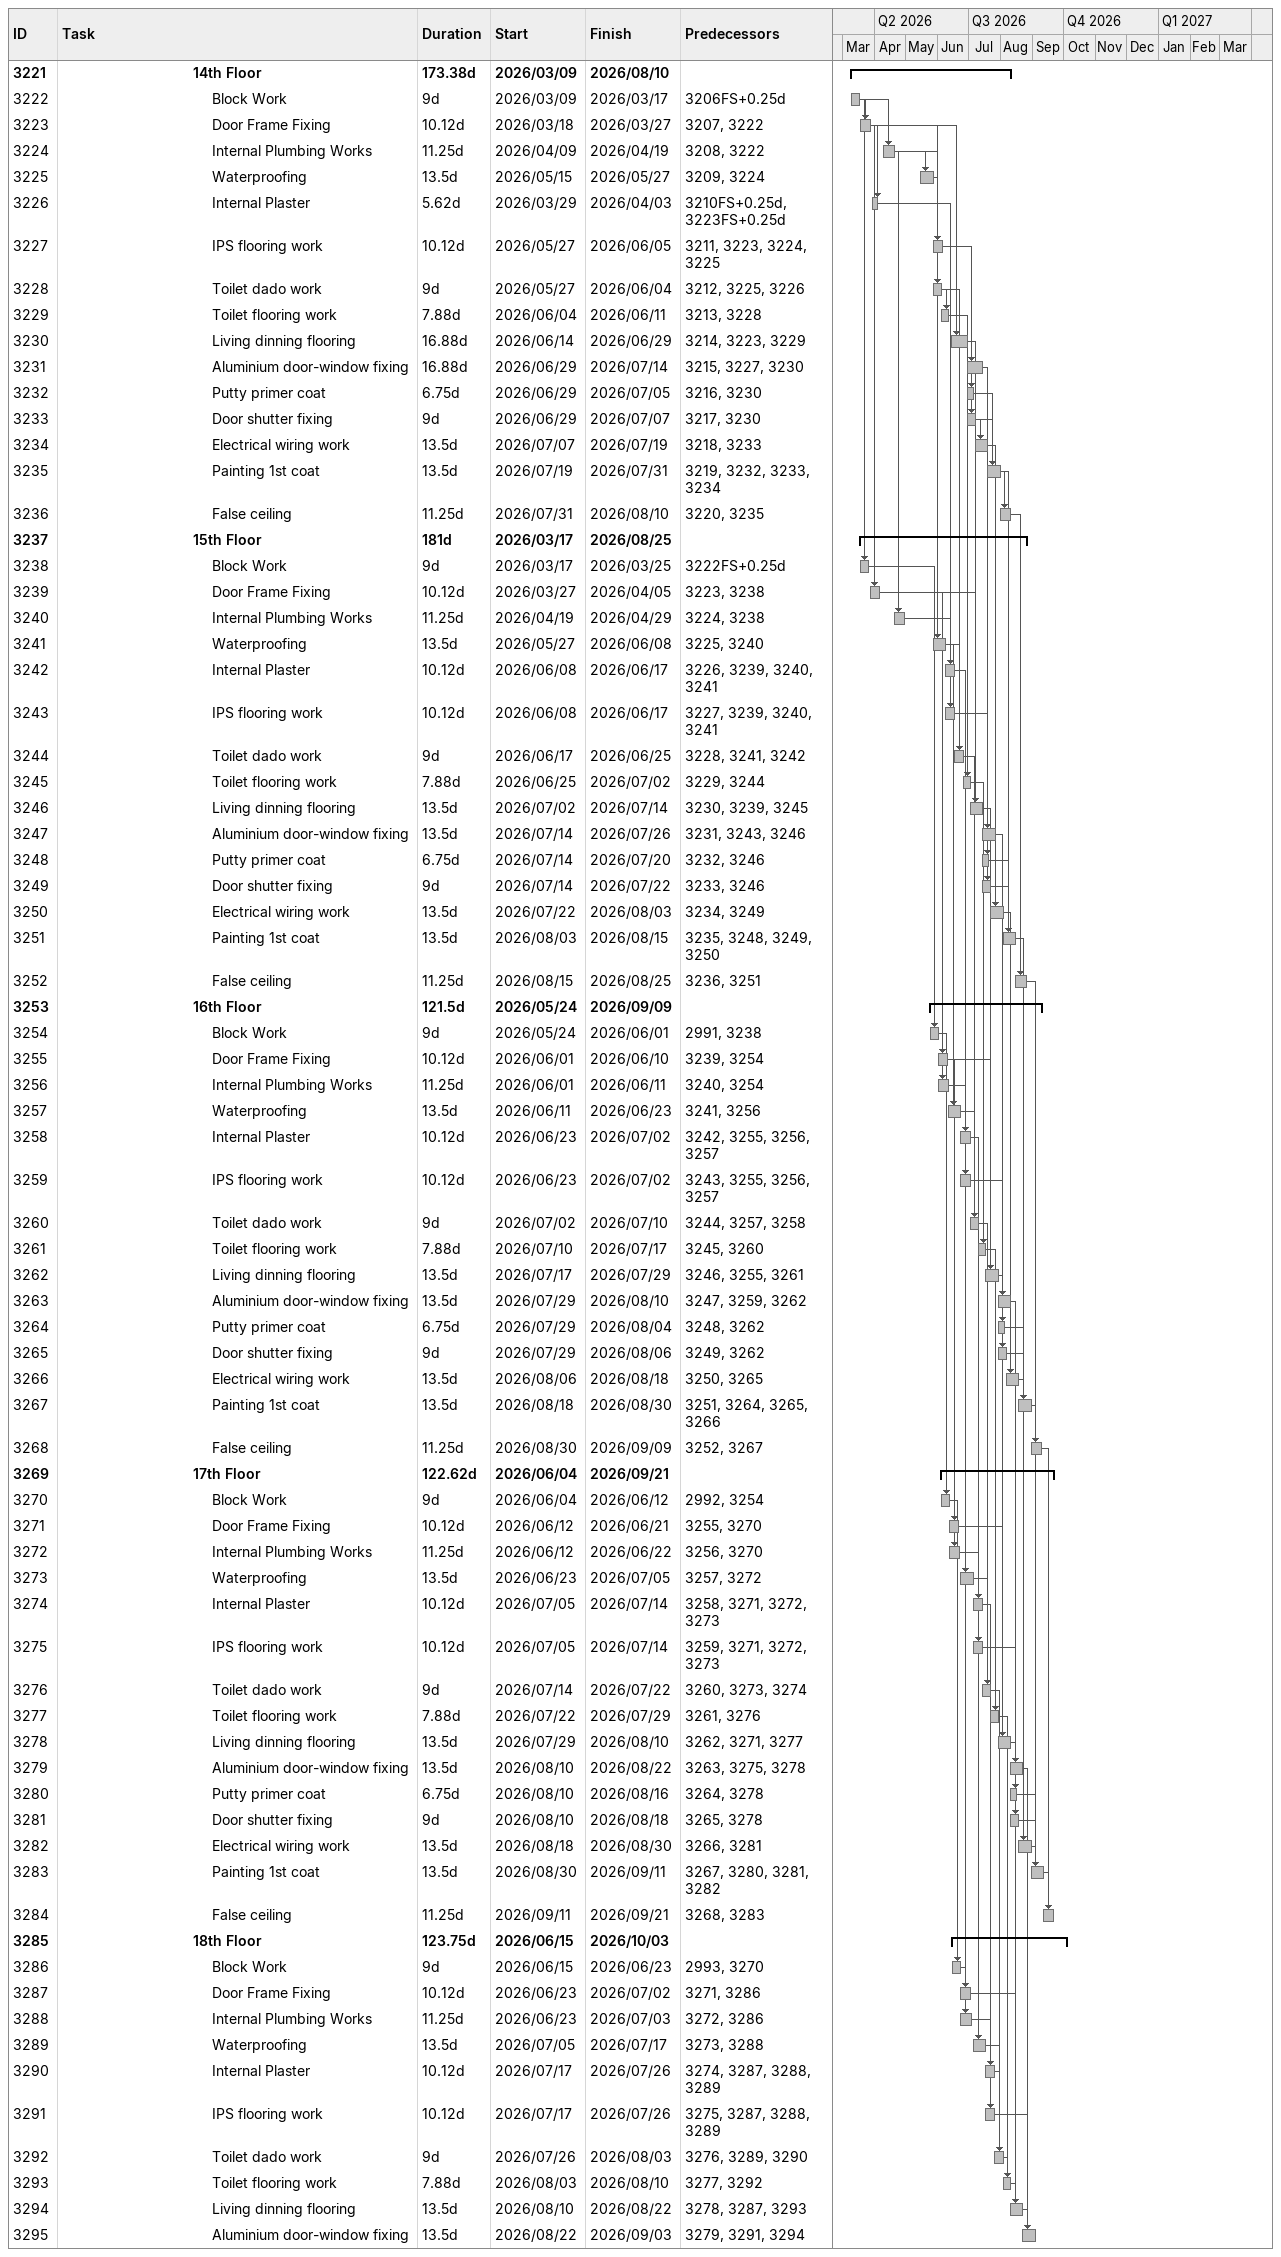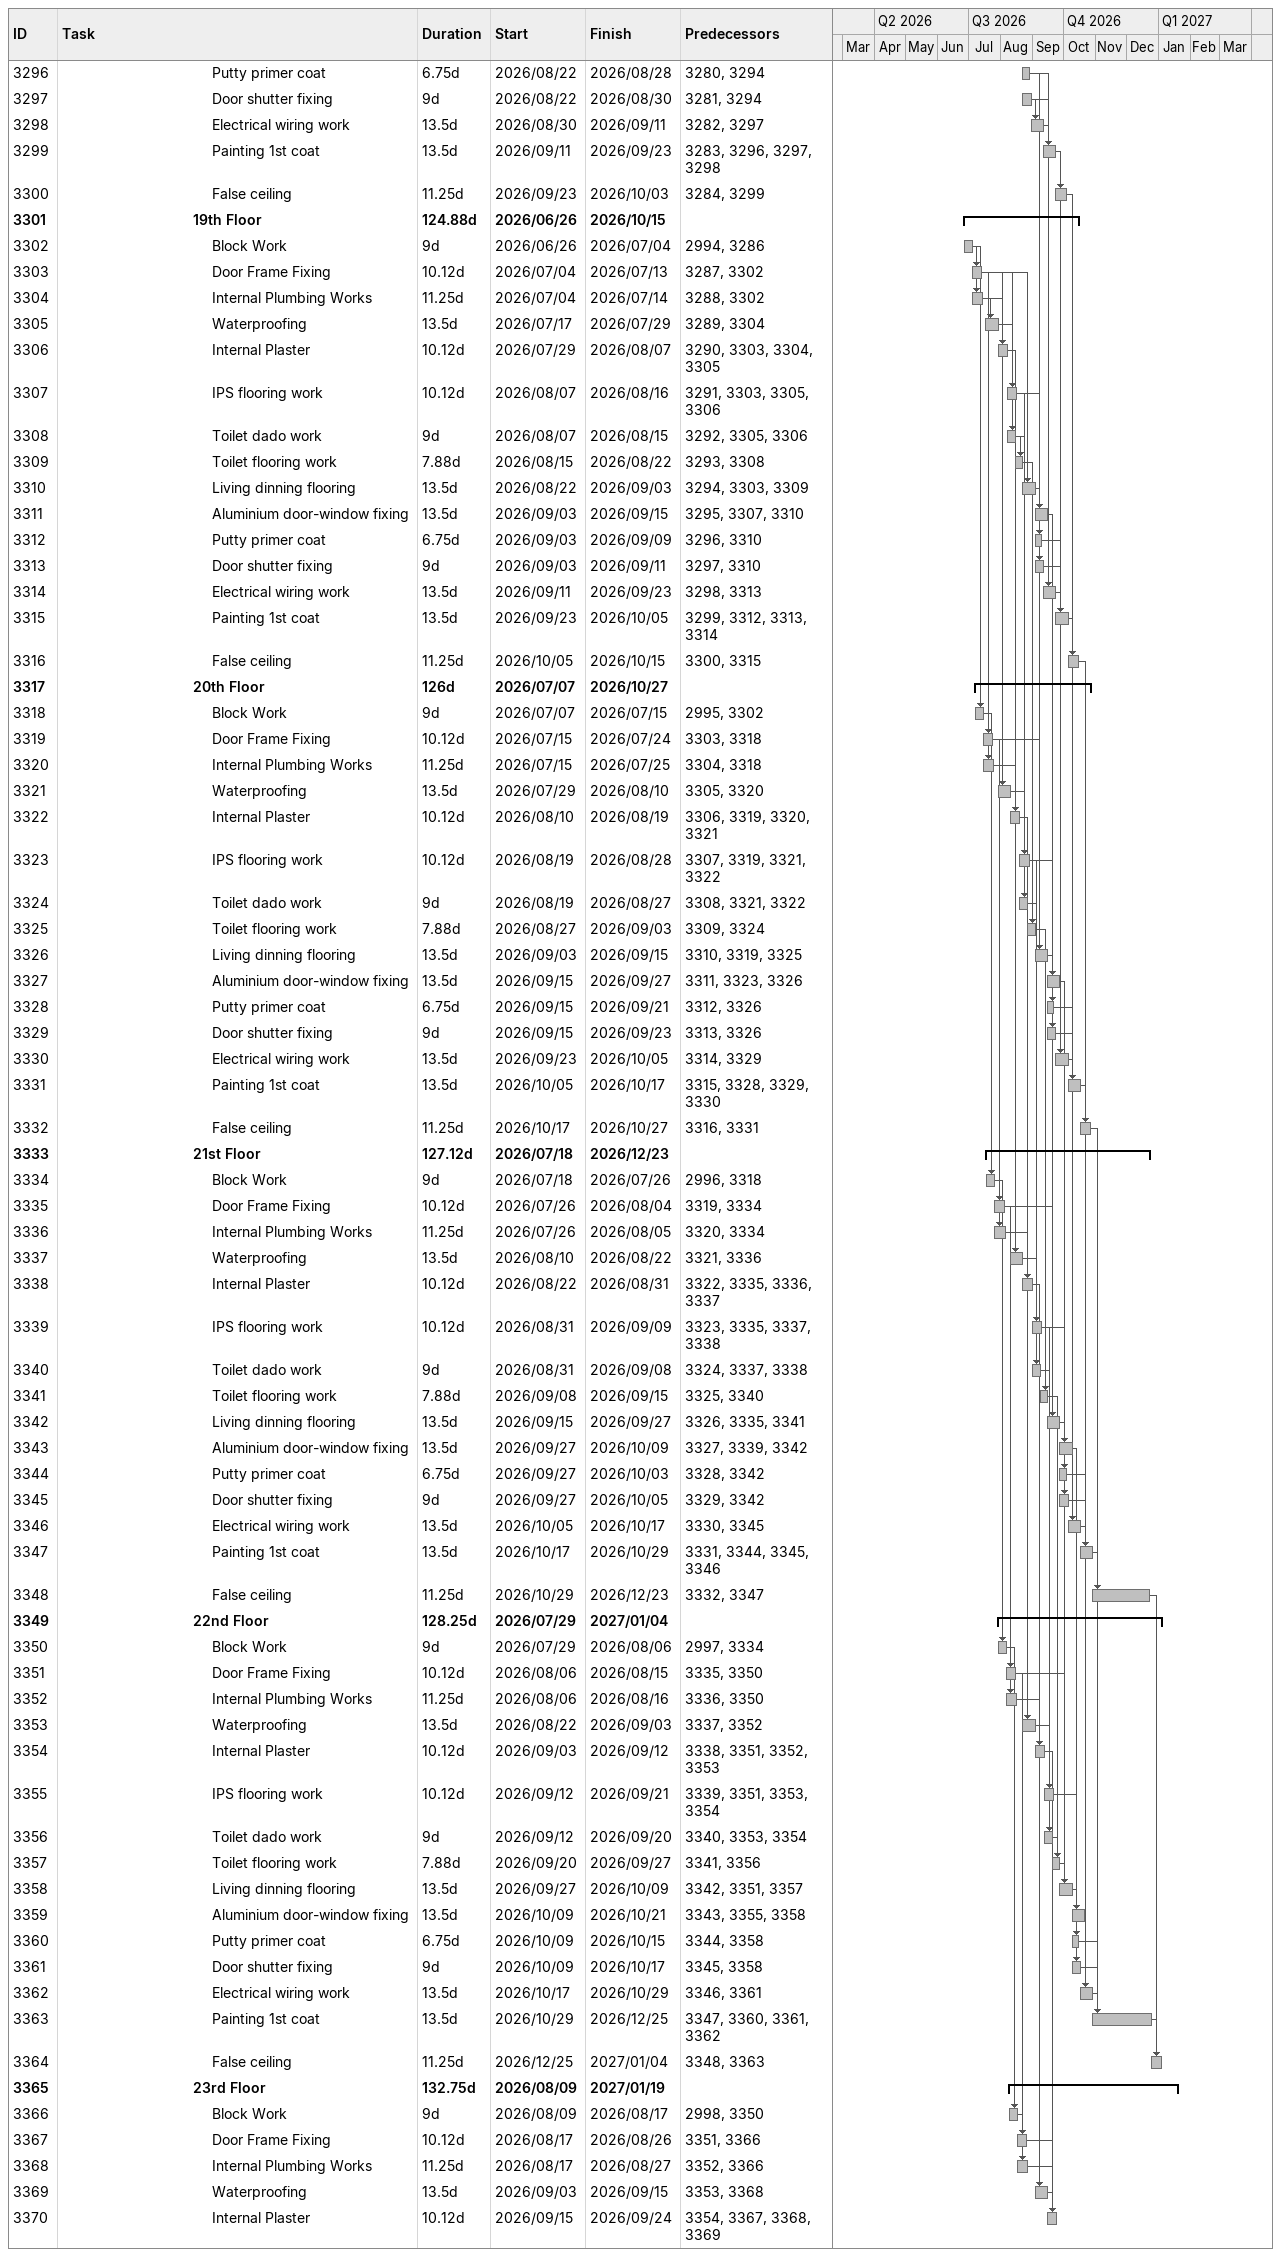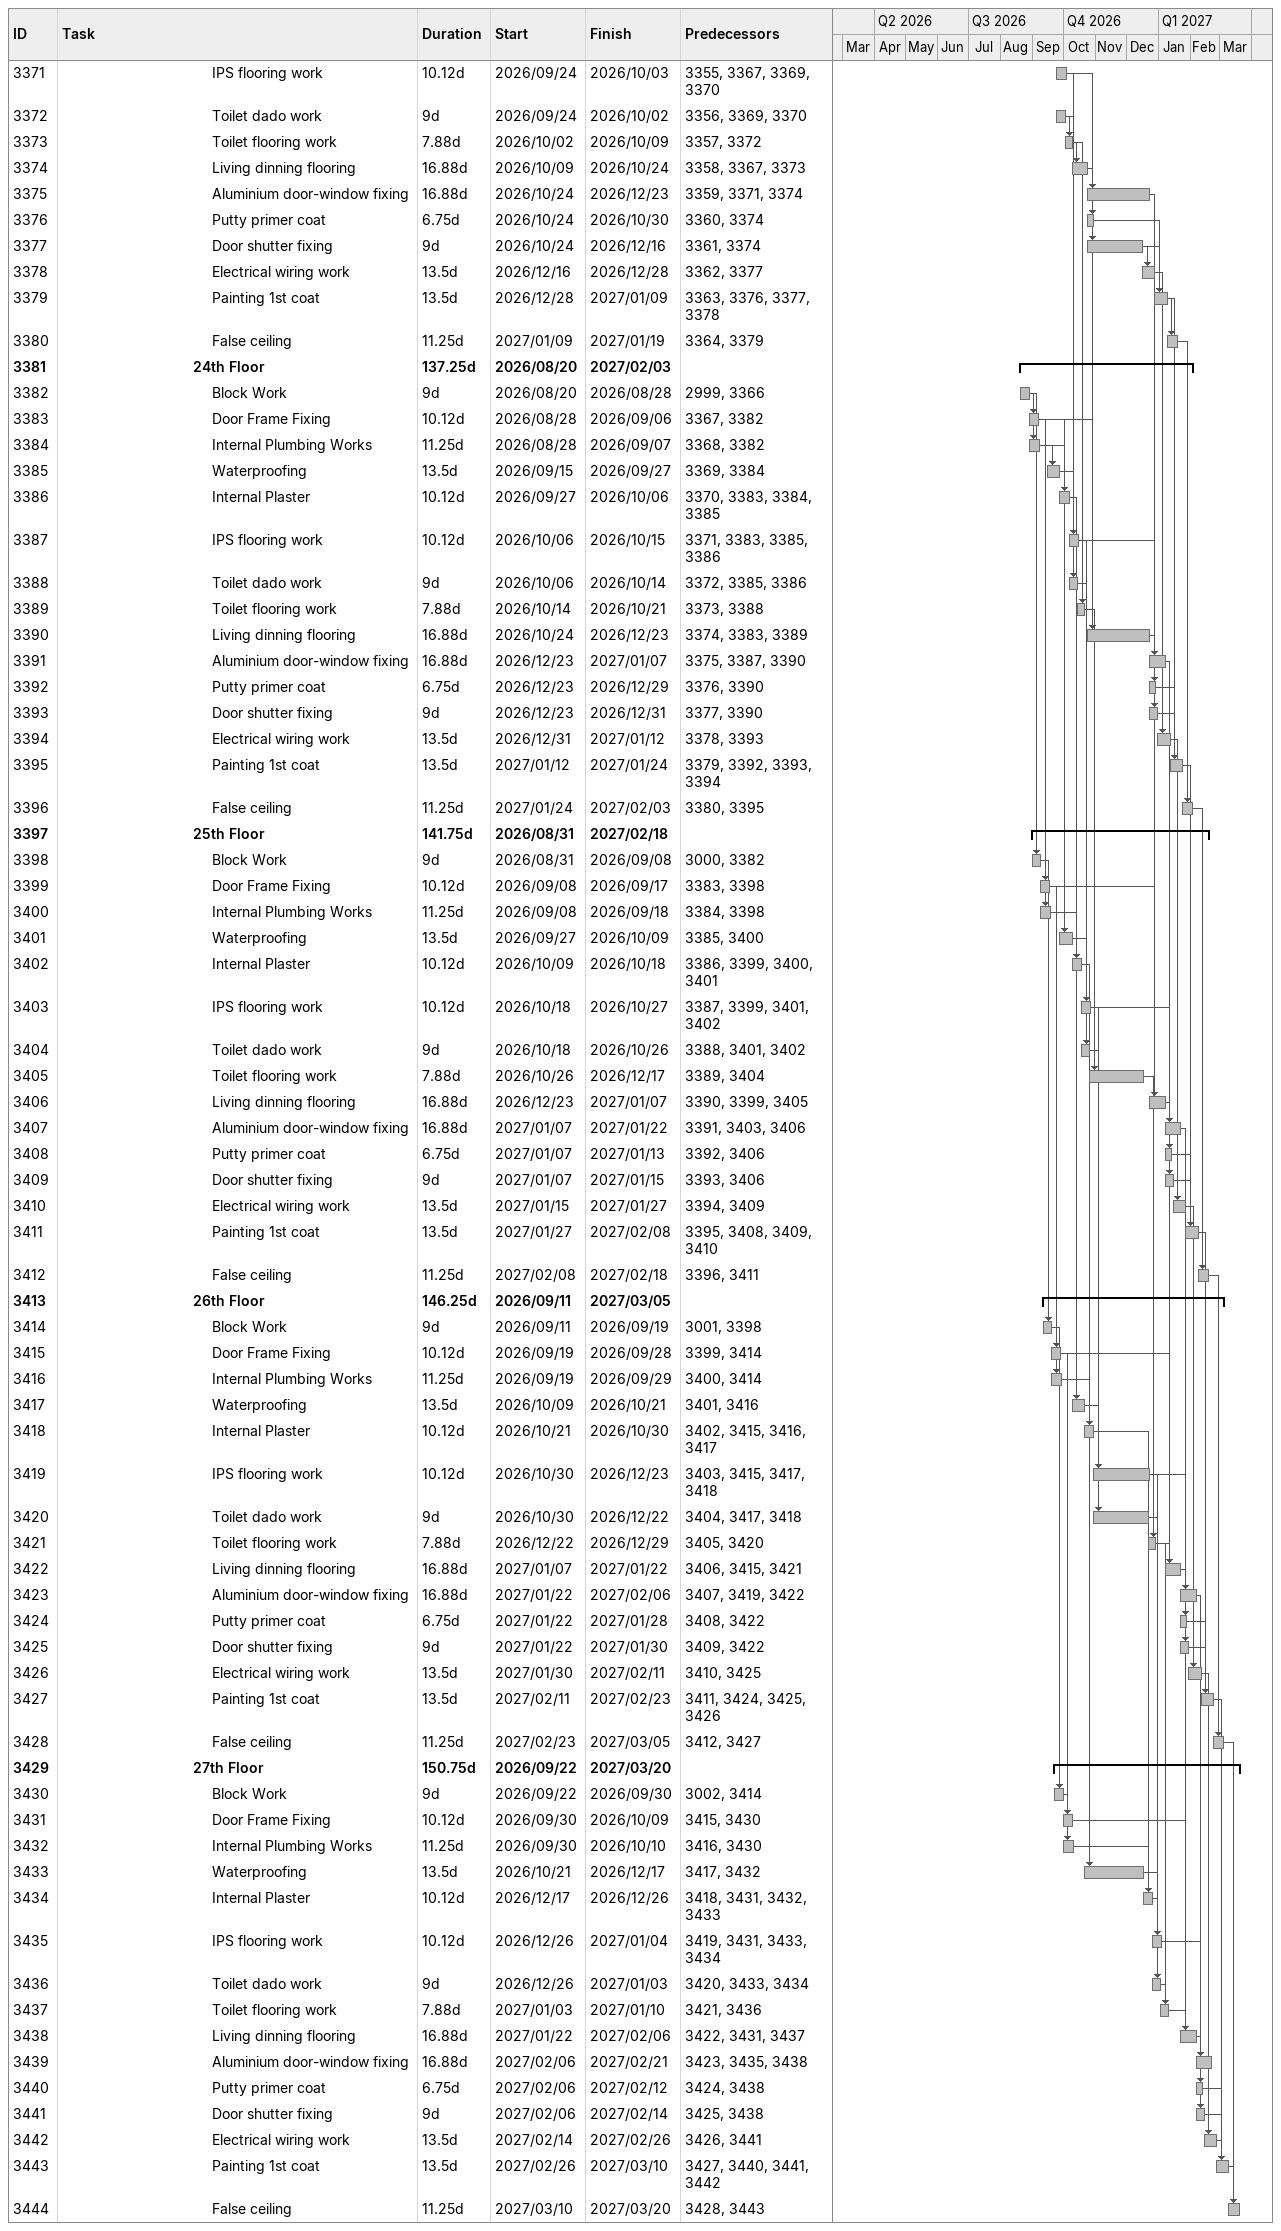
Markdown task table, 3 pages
| ID | Level | Task | Duration | Start | Finish | Predecessors |
|---|---|---|---|---|---|---|
| 3221 | 8 | **14th Floor** | 173.38d | 2026-03-09 | 2026-08-10 |  |
| 3222 | 9 | Block Work | 9d | 2026-03-09 | 2026-03-17 | 3206FS+0.25d |
| 3223 | 9 | Door Frame Fixing | 10.12d | 2026-03-18 | 2026-03-27 | 3207, 3222 |
| 3224 | 9 | Internal Plumbing Works | 11.25d | 2026-04-09 | 2026-04-19 | 3208, 3222 |
| 3225 | 9 | Waterproofing | 13.5d | 2026-05-15 | 2026-05-27 | 3209, 3224 |
| 3226 | 9 | Internal Plaster | 5.62d | 2026-03-29 | 2026-04-03 | 3210FS+0.25d, 3223FS+0.25d |
| 3227 | 9 | IPS flooring work | 10.12d | 2026-05-27 | 2026-06-05 | 3211, 3223, 3224, 3225 |
| 3228 | 9 | Toilet dado work | 9d | 2026-05-27 | 2026-06-04 | 3212, 3225, 3226 |
| 3229 | 9 | Toilet flooring work | 7.88d | 2026-06-04 | 2026-06-11 | 3213, 3228 |
| 3230 | 9 | Living dinning flooring | 16.88d | 2026-06-14 | 2026-06-29 | 3214, 3223, 3229 |
| 3231 | 9 | Aluminium door-window fixing | 16.88d | 2026-06-29 | 2026-07-14 | 3215, 3227, 3230 |
| 3232 | 9 | Putty primer coat | 6.75d | 2026-06-29 | 2026-07-05 | 3216, 3230 |
| 3233 | 9 | Door shutter fixing | 9d | 2026-06-29 | 2026-07-07 | 3217, 3230 |
| 3234 | 9 | Electrical wiring work | 13.5d | 2026-07-07 | 2026-07-19 | 3218, 3233 |
| 3235 | 9 | Painting 1st coat | 13.5d | 2026-07-19 | 2026-07-31 | 3219, 3232, 3233, 3234 |
| 3236 | 9 | False ceiling | 11.25d | 2026-07-31 | 2026-08-10 | 3220, 3235 |
| 3237 | 8 | **15th Floor** | 181d | 2026-03-17 | 2026-08-25 |  |
| 3238 | 9 | Block Work | 9d | 2026-03-17 | 2026-03-25 | 3222FS+0.25d |
| 3239 | 9 | Door Frame Fixing | 10.12d | 2026-03-27 | 2026-04-05 | 3223, 3238 |
| 3240 | 9 | Internal Plumbing Works | 11.25d | 2026-04-19 | 2026-04-29 | 3224, 3238 |
| 3241 | 9 | Waterproofing | 13.5d | 2026-05-27 | 2026-06-08 | 3225, 3240 |
| 3242 | 9 | Internal Plaster | 10.12d | 2026-06-08 | 2026-06-17 | 3226, 3239, 3240, 3241 |
| 3243 | 9 | IPS flooring work | 10.12d | 2026-06-08 | 2026-06-17 | 3227, 3239, 3240, 3241 |
| 3244 | 9 | Toilet dado work | 9d | 2026-06-17 | 2026-06-25 | 3228, 3241, 3242 |
| 3245 | 9 | Toilet flooring work | 7.88d | 2026-06-25 | 2026-07-02 | 3229, 3244 |
| 3246 | 9 | Living dinning flooring | 13.5d | 2026-07-02 | 2026-07-14 | 3230, 3239, 3245 |
| 3247 | 9 | Aluminium door-window fixing | 13.5d | 2026-07-14 | 2026-07-26 | 3231, 3243, 3246 |
| 3248 | 9 | Putty primer coat | 6.75d | 2026-07-14 | 2026-07-20 | 3232, 3246 |
| 3249 | 9 | Door shutter fixing | 9d | 2026-07-14 | 2026-07-22 | 3233, 3246 |
| 3250 | 9 | Electrical wiring work | 13.5d | 2026-07-22 | 2026-08-03 | 3234, 3249 |
| 3251 | 9 | Painting 1st coat | 13.5d | 2026-08-03 | 2026-08-15 | 3235, 3248, 3249, 3250 |
| 3252 | 9 | False ceiling | 11.25d | 2026-08-15 | 2026-08-25 | 3236, 3251 |
| 3253 | 8 | **16th Floor** | 121.5d | 2026-05-24 | 2026-09-09 |  |
| 3254 | 9 | Block Work | 9d | 2026-05-24 | 2026-06-01 | 2991, 3238 |
| 3255 | 9 | Door Frame Fixing | 10.12d | 2026-06-01 | 2026-06-10 | 3239, 3254 |
| 3256 | 9 | Internal Plumbing Works | 11.25d | 2026-06-01 | 2026-06-11 | 3240, 3254 |
| 3257 | 9 | Waterproofing | 13.5d | 2026-06-11 | 2026-06-23 | 3241, 3256 |
| 3258 | 9 | Internal Plaster | 10.12d | 2026-06-23 | 2026-07-02 | 3242, 3255, 3256, 3257 |
| 3259 | 9 | IPS flooring work | 10.12d | 2026-06-23 | 2026-07-02 | 3243, 3255, 3256, 3257 |
| 3260 | 9 | Toilet dado work | 9d | 2026-07-02 | 2026-07-10 | 3244, 3257, 3258 |
| 3261 | 9 | Toilet flooring work | 7.88d | 2026-07-10 | 2026-07-17 | 3245, 3260 |
| 3262 | 9 | Living dinning flooring | 13.5d | 2026-07-17 | 2026-07-29 | 3246, 3255, 3261 |
| 3263 | 9 | Aluminium door-window fixing | 13.5d | 2026-07-29 | 2026-08-10 | 3247, 3259, 3262 |
| 3264 | 9 | Putty primer coat | 6.75d | 2026-07-29 | 2026-08-04 | 3248, 3262 |
| 3265 | 9 | Door shutter fixing | 9d | 2026-07-29 | 2026-08-06 | 3249, 3262 |
| 3266 | 9 | Electrical wiring work | 13.5d | 2026-08-06 | 2026-08-18 | 3250, 3265 |
| 3267 | 9 | Painting 1st coat | 13.5d | 2026-08-18 | 2026-08-30 | 3251, 3264, 3265, 3266 |
| 3268 | 9 | False ceiling | 11.25d | 2026-08-30 | 2026-09-09 | 3252, 3267 |
| 3269 | 8 | **17th Floor** | 122.62d | 2026-06-04 | 2026-09-21 |  |
| 3270 | 9 | Block Work | 9d | 2026-06-04 | 2026-06-12 | 2992, 3254 |
| 3271 | 9 | Door Frame Fixing | 10.12d | 2026-06-12 | 2026-06-21 | 3255, 3270 |
| 3272 | 9 | Internal Plumbing Works | 11.25d | 2026-06-12 | 2026-06-22 | 3256, 3270 |
| 3273 | 9 | Waterproofing | 13.5d | 2026-06-23 | 2026-07-05 | 3257, 3272 |
| 3274 | 9 | Internal Plaster | 10.12d | 2026-07-05 | 2026-07-14 | 3258, 3271, 3272, 3273 |
| 3275 | 9 | IPS flooring work | 10.12d | 2026-07-05 | 2026-07-14 | 3259, 3271, 3272, 3273 |
| 3276 | 9 | Toilet dado work | 9d | 2026-07-14 | 2026-07-22 | 3260, 3273, 3274 |
| 3277 | 9 | Toilet flooring work | 7.88d | 2026-07-22 | 2026-07-29 | 3261, 3276 |
| 3278 | 9 | Living dinning flooring | 13.5d | 2026-07-29 | 2026-08-10 | 3262, 3271, 3277 |
| 3279 | 9 | Aluminium door-window fixing | 13.5d | 2026-08-10 | 2026-08-22 | 3263, 3275, 3278 |
| 3280 | 9 | Putty primer coat | 6.75d | 2026-08-10 | 2026-08-16 | 3264, 3278 |
| 3281 | 9 | Door shutter fixing | 9d | 2026-08-10 | 2026-08-18 | 3265, 3278 |
| 3282 | 9 | Electrical wiring work | 13.5d | 2026-08-18 | 2026-08-30 | 3266, 3281 |
| 3283 | 9 | Painting 1st coat | 13.5d | 2026-08-30 | 2026-09-11 | 3267, 3280, 3281, 3282 |
| 3284 | 9 | False ceiling | 11.25d | 2026-09-11 | 2026-09-21 | 3268, 3283 |
| 3285 | 8 | **18th Floor** | 123.75d | 2026-06-15 | 2026-10-03 |  |
| 3286 | 9 | Block Work | 9d | 2026-06-15 | 2026-06-23 | 2993, 3270 |
| 3287 | 9 | Door Frame Fixing | 10.12d | 2026-06-23 | 2026-07-02 | 3271, 3286 |
| 3288 | 9 | Internal Plumbing Works | 11.25d | 2026-06-23 | 2026-07-03 | 3272, 3286 |
| 3289 | 9 | Waterproofing | 13.5d | 2026-07-05 | 2026-07-17 | 3273, 3288 |
| 3290 | 9 | Internal Plaster | 10.12d | 2026-07-17 | 2026-07-26 | 3274, 3287, 3288, 3289 |
| 3291 | 9 | IPS flooring work | 10.12d | 2026-07-17 | 2026-07-26 | 3275, 3287, 3288, 3289 |
| 3292 | 9 | Toilet dado work | 9d | 2026-07-26 | 2026-08-03 | 3276, 3289, 3290 |
| 3293 | 9 | Toilet flooring work | 7.88d | 2026-08-03 | 2026-08-10 | 3277, 3292 |
| 3294 | 9 | Living dinning flooring | 13.5d | 2026-08-10 | 2026-08-22 | 3278, 3287, 3293 |
| 3295 | 9 | Aluminium door-window fixing | 13.5d | 2026-08-22 | 2026-09-03 | 3279, 3291, 3294 |
| 3296 | 9 | Putty primer coat | 6.75d | 2026-08-22 | 2026-08-28 | 3280, 3294 |
| 3297 | 9 | Door shutter fixing | 9d | 2026-08-22 | 2026-08-30 | 3281, 3294 |
| 3298 | 9 | Electrical wiring work | 13.5d | 2026-08-30 | 2026-09-11 | 3282, 3297 |
| 3299 | 9 | Painting 1st coat | 13.5d | 2026-09-11 | 2026-09-23 | 3283, 3296, 3297, 3298 |
| 3300 | 9 | False ceiling | 11.25d | 2026-09-23 | 2026-10-03 | 3284, 3299 |
| 3301 | 8 | **19th Floor** | 124.88d | 2026-06-26 | 2026-10-15 |  |
| 3302 | 9 | Block Work | 9d | 2026-06-26 | 2026-07-04 | 2994, 3286 |
| 3303 | 9 | Door Frame Fixing | 10.12d | 2026-07-04 | 2026-07-13 | 3287, 3302 |
| 3304 | 9 | Internal Plumbing Works | 11.25d | 2026-07-04 | 2026-07-14 | 3288, 3302 |
| 3305 | 9 | Waterproofing | 13.5d | 2026-07-17 | 2026-07-29 | 3289, 3304 |
| 3306 | 9 | Internal Plaster | 10.12d | 2026-07-29 | 2026-08-07 | 3290, 3303, 3304, 3305 |
| 3307 | 9 | IPS flooring work | 10.12d | 2026-08-07 | 2026-08-16 | 3291, 3303, 3305, 3306 |
| 3308 | 9 | Toilet dado work | 9d | 2026-08-07 | 2026-08-15 | 3292, 3305, 3306 |
| 3309 | 9 | Toilet flooring work | 7.88d | 2026-08-15 | 2026-08-22 | 3293, 3308 |
| 3310 | 9 | Living dinning flooring | 13.5d | 2026-08-22 | 2026-09-03 | 3294, 3303, 3309 |
| 3311 | 9 | Aluminium door-window fixing | 13.5d | 2026-09-03 | 2026-09-15 | 3295, 3307, 3310 |
| 3312 | 9 | Putty primer coat | 6.75d | 2026-09-03 | 2026-09-09 | 3296, 3310 |
| 3313 | 9 | Door shutter fixing | 9d | 2026-09-03 | 2026-09-11 | 3297, 3310 |
| 3314 | 9 | Electrical wiring work | 13.5d | 2026-09-11 | 2026-09-23 | 3298, 3313 |
| 3315 | 9 | Painting 1st coat | 13.5d | 2026-09-23 | 2026-10-05 | 3299, 3312, 3313, 3314 |
| 3316 | 9 | False ceiling | 11.25d | 2026-10-05 | 2026-10-15 | 3300, 3315 |
| 3317 | 8 | **20th Floor** | 126d | 2026-07-07 | 2026-10-27 |  |
| 3318 | 9 | Block Work | 9d | 2026-07-07 | 2026-07-15 | 2995, 3302 |
| 3319 | 9 | Door Frame Fixing | 10.12d | 2026-07-15 | 2026-07-24 | 3303, 3318 |
| 3320 | 9 | Internal Plumbing Works | 11.25d | 2026-07-15 | 2026-07-25 | 3304, 3318 |
| 3321 | 9 | Waterproofing | 13.5d | 2026-07-29 | 2026-08-10 | 3305, 3320 |
| 3322 | 9 | Internal Plaster | 10.12d | 2026-08-10 | 2026-08-19 | 3306, 3319, 3320, 3321 |
| 3323 | 9 | IPS flooring work | 10.12d | 2026-08-19 | 2026-08-28 | 3307, 3319, 3321, 3322 |
| 3324 | 9 | Toilet dado work | 9d | 2026-08-19 | 2026-08-27 | 3308, 3321, 3322 |
| 3325 | 9 | Toilet flooring work | 7.88d | 2026-08-27 | 2026-09-03 | 3309, 3324 |
| 3326 | 9 | Living dinning flooring | 13.5d | 2026-09-03 | 2026-09-15 | 3310, 3319, 3325 |
| 3327 | 9 | Aluminium door-window fixing | 13.5d | 2026-09-15 | 2026-09-27 | 3311, 3323, 3326 |
| 3328 | 9 | Putty primer coat | 6.75d | 2026-09-15 | 2026-09-21 | 3312, 3326 |
| 3329 | 9 | Door shutter fixing | 9d | 2026-09-15 | 2026-09-23 | 3313, 3326 |
| 3330 | 9 | Electrical wiring work | 13.5d | 2026-09-23 | 2026-10-05 | 3314, 3329 |
| 3331 | 9 | Painting 1st coat | 13.5d | 2026-10-05 | 2026-10-17 | 3315, 3328, 3329, 3330 |
| 3332 | 9 | False ceiling | 11.25d | 2026-10-17 | 2026-10-27 | 3316, 3331 |
| 3333 | 8 | **21st Floor** | 127.12d | 2026-07-18 | 2026-12-23 |  |
| 3334 | 9 | Block Work | 9d | 2026-07-18 | 2026-07-26 | 2996, 3318 |
| 3335 | 9 | Door Frame Fixing | 10.12d | 2026-07-26 | 2026-08-04 | 3319, 3334 |
| 3336 | 9 | Internal Plumbing Works | 11.25d | 2026-07-26 | 2026-08-05 | 3320, 3334 |
| 3337 | 9 | Waterproofing | 13.5d | 2026-08-10 | 2026-08-22 | 3321, 3336 |
| 3338 | 9 | Internal Plaster | 10.12d | 2026-08-22 | 2026-08-31 | 3322, 3335, 3336, 3337 |
| 3339 | 9 | IPS flooring work | 10.12d | 2026-08-31 | 2026-09-09 | 3323, 3335, 3337, 3338 |
| 3340 | 9 | Toilet dado work | 9d | 2026-08-31 | 2026-09-08 | 3324, 3337, 3338 |
| 3341 | 9 | Toilet flooring work | 7.88d | 2026-09-08 | 2026-09-15 | 3325, 3340 |
| 3342 | 9 | Living dinning flooring | 13.5d | 2026-09-15 | 2026-09-27 | 3326, 3335, 3341 |
| 3343 | 9 | Aluminium door-window fixing | 13.5d | 2026-09-27 | 2026-10-09 | 3327, 3339, 3342 |
| 3344 | 9 | Putty primer coat | 6.75d | 2026-09-27 | 2026-10-03 | 3328, 3342 |
| 3345 | 9 | Door shutter fixing | 9d | 2026-09-27 | 2026-10-05 | 3329, 3342 |
| 3346 | 9 | Electrical wiring work | 13.5d | 2026-10-05 | 2026-10-17 | 3330, 3345 |
| 3347 | 9 | Painting 1st coat | 13.5d | 2026-10-17 | 2026-10-29 | 3331, 3344, 3345, 3346 |
| 3348 | 9 | False ceiling | 11.25d | 2026-10-29 | 2026-12-23 | 3332, 3347 |
| 3349 | 8 | **22nd Floor** | 128.25d | 2026-07-29 | 2027-01-04 |  |
| 3350 | 9 | Block Work | 9d | 2026-07-29 | 2026-08-06 | 2997, 3334 |
| 3351 | 9 | Door Frame Fixing | 10.12d | 2026-08-06 | 2026-08-15 | 3335, 3350 |
| 3352 | 9 | Internal Plumbing Works | 11.25d | 2026-08-06 | 2026-08-16 | 3336, 3350 |
| 3353 | 9 | Waterproofing | 13.5d | 2026-08-22 | 2026-09-03 | 3337, 3352 |
| 3354 | 9 | Internal Plaster | 10.12d | 2026-09-03 | 2026-09-12 | 3338, 3351, 3352, 3353 |
| 3355 | 9 | IPS flooring work | 10.12d | 2026-09-12 | 2026-09-21 | 3339, 3351, 3353, 3354 |
| 3356 | 9 | Toilet dado work | 9d | 2026-09-12 | 2026-09-20 | 3340, 3353, 3354 |
| 3357 | 9 | Toilet flooring work | 7.88d | 2026-09-20 | 2026-09-27 | 3341, 3356 |
| 3358 | 9 | Living dinning flooring | 13.5d | 2026-09-27 | 2026-10-09 | 3342, 3351, 3357 |
| 3359 | 9 | Aluminium door-window fixing | 13.5d | 2026-10-09 | 2026-10-21 | 3343, 3355, 3358 |
| 3360 | 9 | Putty primer coat | 6.75d | 2026-10-09 | 2026-10-15 | 3344, 3358 |
| 3361 | 9 | Door shutter fixing | 9d | 2026-10-09 | 2026-10-17 | 3345, 3358 |
| 3362 | 9 | Electrical wiring work | 13.5d | 2026-10-17 | 2026-10-29 | 3346, 3361 |
| 3363 | 9 | Painting 1st coat | 13.5d | 2026-10-29 | 2026-12-25 | 3347, 3360, 3361, 3362 |
| 3364 | 9 | False ceiling | 11.25d | 2026-12-25 | 2027-01-04 | 3348, 3363 |
| 3365 | 8 | **23rd Floor** | 132.75d | 2026-08-09 | 2027-01-19 |  |
| 3366 | 9 | Block Work | 9d | 2026-08-09 | 2026-08-17 | 2998, 3350 |
| 3367 | 9 | Door Frame Fixing | 10.12d | 2026-08-17 | 2026-08-26 | 3351, 3366 |
| 3368 | 9 | Internal Plumbing Works | 11.25d | 2026-08-17 | 2026-08-27 | 3352, 3366 |
| 3369 | 9 | Waterproofing | 13.5d | 2026-09-03 | 2026-09-15 | 3353, 3368 |
| 3370 | 9 | Internal Plaster | 10.12d | 2026-09-15 | 2026-09-24 | 3354, 3367, 3368, 3369 |
| 3371 | 9 | IPS flooring work | 10.12d | 2026-09-24 | 2026-10-03 | 3355, 3367, 3369, 3370 |
| 3372 | 9 | Toilet dado work | 9d | 2026-09-24 | 2026-10-02 | 3356, 3369, 3370 |
| 3373 | 9 | Toilet flooring work | 7.88d | 2026-10-02 | 2026-10-09 | 3357, 3372 |
| 3374 | 9 | Living dinning flooring | 16.88d | 2026-10-09 | 2026-10-24 | 3358, 3367, 3373 |
| 3375 | 9 | Aluminium door-window fixing | 16.88d | 2026-10-24 | 2026-12-23 | 3359, 3371, 3374 |
| 3376 | 9 | Putty primer coat | 6.75d | 2026-10-24 | 2026-10-30 | 3360, 3374 |
| 3377 | 9 | Door shutter fixing | 9d | 2026-10-24 | 2026-12-16 | 3361, 3374 |
| 3378 | 9 | Electrical wiring work | 13.5d | 2026-12-16 | 2026-12-28 | 3362, 3377 |
| 3379 | 9 | Painting 1st coat | 13.5d | 2026-12-28 | 2027-01-09 | 3363, 3376, 3377, 3378 |
| 3380 | 9 | False ceiling | 11.25d | 2027-01-09 | 2027-01-19 | 3364, 3379 |
| 3381 | 8 | **24th Floor** | 137.25d | 2026-08-20 | 2027-02-03 |  |
| 3382 | 9 | Block Work | 9d | 2026-08-20 | 2026-08-28 | 2999, 3366 |
| 3383 | 9 | Door Frame Fixing | 10.12d | 2026-08-28 | 2026-09-06 | 3367, 3382 |
| 3384 | 9 | Internal Plumbing Works | 11.25d | 2026-08-28 | 2026-09-07 | 3368, 3382 |
| 3385 | 9 | Waterproofing | 13.5d | 2026-09-15 | 2026-09-27 | 3369, 3384 |
| 3386 | 9 | Internal Plaster | 10.12d | 2026-09-27 | 2026-10-06 | 3370, 3383, 3384, 3385 |
| 3387 | 9 | IPS flooring work | 10.12d | 2026-10-06 | 2026-10-15 | 3371, 3383, 3385, 3386 |
| 3388 | 9 | Toilet dado work | 9d | 2026-10-06 | 2026-10-14 | 3372, 3385, 3386 |
| 3389 | 9 | Toilet flooring work | 7.88d | 2026-10-14 | 2026-10-21 | 3373, 3388 |
| 3390 | 9 | Living dinning flooring | 16.88d | 2026-10-24 | 2026-12-23 | 3374, 3383, 3389 |
| 3391 | 9 | Aluminium door-window fixing | 16.88d | 2026-12-23 | 2027-01-07 | 3375, 3387, 3390 |
| 3392 | 9 | Putty primer coat | 6.75d | 2026-12-23 | 2026-12-29 | 3376, 3390 |
| 3393 | 9 | Door shutter fixing | 9d | 2026-12-23 | 2026-12-31 | 3377, 3390 |
| 3394 | 9 | Electrical wiring work | 13.5d | 2026-12-31 | 2027-01-12 | 3378, 3393 |
| 3395 | 9 | Painting 1st coat | 13.5d | 2027-01-12 | 2027-01-24 | 3379, 3392, 3393, 3394 |
| 3396 | 9 | False ceiling | 11.25d | 2027-01-24 | 2027-02-03 | 3380, 3395 |
| 3397 | 8 | **25th Floor** | 141.75d | 2026-08-31 | 2027-02-18 |  |
| 3398 | 9 | Block Work | 9d | 2026-08-31 | 2026-09-08 | 3000, 3382 |
| 3399 | 9 | Door Frame Fixing | 10.12d | 2026-09-08 | 2026-09-17 | 3383, 3398 |
| 3400 | 9 | Internal Plumbing Works | 11.25d | 2026-09-08 | 2026-09-18 | 3384, 3398 |
| 3401 | 9 | Waterproofing | 13.5d | 2026-09-27 | 2026-10-09 | 3385, 3400 |
| 3402 | 9 | Internal Plaster | 10.12d | 2026-10-09 | 2026-10-18 | 3386, 3399, 3400, 3401 |
| 3403 | 9 | IPS flooring work | 10.12d | 2026-10-18 | 2026-10-27 | 3387, 3399, 3401, 3402 |
| 3404 | 9 | Toilet dado work | 9d | 2026-10-18 | 2026-10-26 | 3388, 3401, 3402 |
| 3405 | 9 | Toilet flooring work | 7.88d | 2026-10-26 | 2026-12-17 | 3389, 3404 |
| 3406 | 9 | Living dinning flooring | 16.88d | 2026-12-23 | 2027-01-07 | 3390, 3399, 3405 |
| 3407 | 9 | Aluminium door-window fixing | 16.88d | 2027-01-07 | 2027-01-22 | 3391, 3403, 3406 |
| 3408 | 9 | Putty primer coat | 6.75d | 2027-01-07 | 2027-01-13 | 3392, 3406 |
| 3409 | 9 | Door shutter fixing | 9d | 2027-01-07 | 2027-01-15 | 3393, 3406 |
| 3410 | 9 | Electrical wiring work | 13.5d | 2027-01-15 | 2027-01-27 | 3394, 3409 |
| 3411 | 9 | Painting 1st coat | 13.5d | 2027-01-27 | 2027-02-08 | 3395, 3408, 3409, 3410 |
| 3412 | 9 | False ceiling | 11.25d | 2027-02-08 | 2027-02-18 | 3396, 3411 |
| 3413 | 8 | **26th Floor** | 146.25d | 2026-09-11 | 2027-03-05 |  |
| 3414 | 9 | Block Work | 9d | 2026-09-11 | 2026-09-19 | 3001, 3398 |
| 3415 | 9 | Door Frame Fixing | 10.12d | 2026-09-19 | 2026-09-28 | 3399, 3414 |
| 3416 | 9 | Internal Plumbing Works | 11.25d | 2026-09-19 | 2026-09-29 | 3400, 3414 |
| 3417 | 9 | Waterproofing | 13.5d | 2026-10-09 | 2026-10-21 | 3401, 3416 |
| 3418 | 9 | Internal Plaster | 10.12d | 2026-10-21 | 2026-10-30 | 3402, 3415, 3416, 3417 |
| 3419 | 9 | IPS flooring work | 10.12d | 2026-10-30 | 2026-12-23 | 3403, 3415, 3417, 3418 |
| 3420 | 9 | Toilet dado work | 9d | 2026-10-30 | 2026-12-22 | 3404, 3417, 3418 |
| 3421 | 9 | Toilet flooring work | 7.88d | 2026-12-22 | 2026-12-29 | 3405, 3420 |
| 3422 | 9 | Living dinning flooring | 16.88d | 2027-01-07 | 2027-01-22 | 3406, 3415, 3421 |
| 3423 | 9 | Aluminium door-window fixing | 16.88d | 2027-01-22 | 2027-02-06 | 3407, 3419, 3422 |
| 3424 | 9 | Putty primer coat | 6.75d | 2027-01-22 | 2027-01-28 | 3408, 3422 |
| 3425 | 9 | Door shutter fixing | 9d | 2027-01-22 | 2027-01-30 | 3409, 3422 |
| 3426 | 9 | Electrical wiring work | 13.5d | 2027-01-30 | 2027-02-11 | 3410, 3425 |
| 3427 | 9 | Painting 1st coat | 13.5d | 2027-02-11 | 2027-02-23 | 3411, 3424, 3425, 3426 |
| 3428 | 9 | False ceiling | 11.25d | 2027-02-23 | 2027-03-05 | 3412, 3427 |
| 3429 | 8 | **27th Floor** | 150.75d | 2026-09-22 | 2027-03-20 |  |
| 3430 | 9 | Block Work | 9d | 2026-09-22 | 2026-09-30 | 3002, 3414 |
| 3431 | 9 | Door Frame Fixing | 10.12d | 2026-09-30 | 2026-10-09 | 3415, 3430 |
| 3432 | 9 | Internal Plumbing Works | 11.25d | 2026-09-30 | 2026-10-10 | 3416, 3430 |
| 3433 | 9 | Waterproofing | 13.5d | 2026-10-21 | 2026-12-17 | 3417, 3432 |
| 3434 | 9 | Internal Plaster | 10.12d | 2026-12-17 | 2026-12-26 | 3418, 3431, 3432, 3433 |
| 3435 | 9 | IPS flooring work | 10.12d | 2026-12-26 | 2027-01-04 | 3419, 3431, 3433, 3434 |
| 3436 | 9 | Toilet dado work | 9d | 2026-12-26 | 2027-01-03 | 3420, 3433, 3434 |
| 3437 | 9 | Toilet flooring work | 7.88d | 2027-01-03 | 2027-01-10 | 3421, 3436 |
| 3438 | 9 | Living dinning flooring | 16.88d | 2027-01-22 | 2027-02-06 | 3422, 3431, 3437 |
| 3439 | 9 | Aluminium door-window fixing | 16.88d | 2027-02-06 | 2027-02-21 | 3423, 3435, 3438 |
| 3440 | 9 | Putty primer coat | 6.75d | 2027-02-06 | 2027-02-12 | 3424, 3438 |
| 3441 | 9 | Door shutter fixing | 9d | 2027-02-06 | 2027-02-14 | 3425, 3438 |
| 3442 | 9 | Electrical wiring work | 13.5d | 2027-02-14 | 2027-02-26 | 3426, 3441 |
| 3443 | 9 | Painting 1st coat | 13.5d | 2027-02-26 | 2027-03-10 | 3427, 3440, 3441, 3442 |
| 3444 | 9 | False ceiling | 11.25d | 2027-03-10 | 2027-03-20 | 3428, 3443 |
